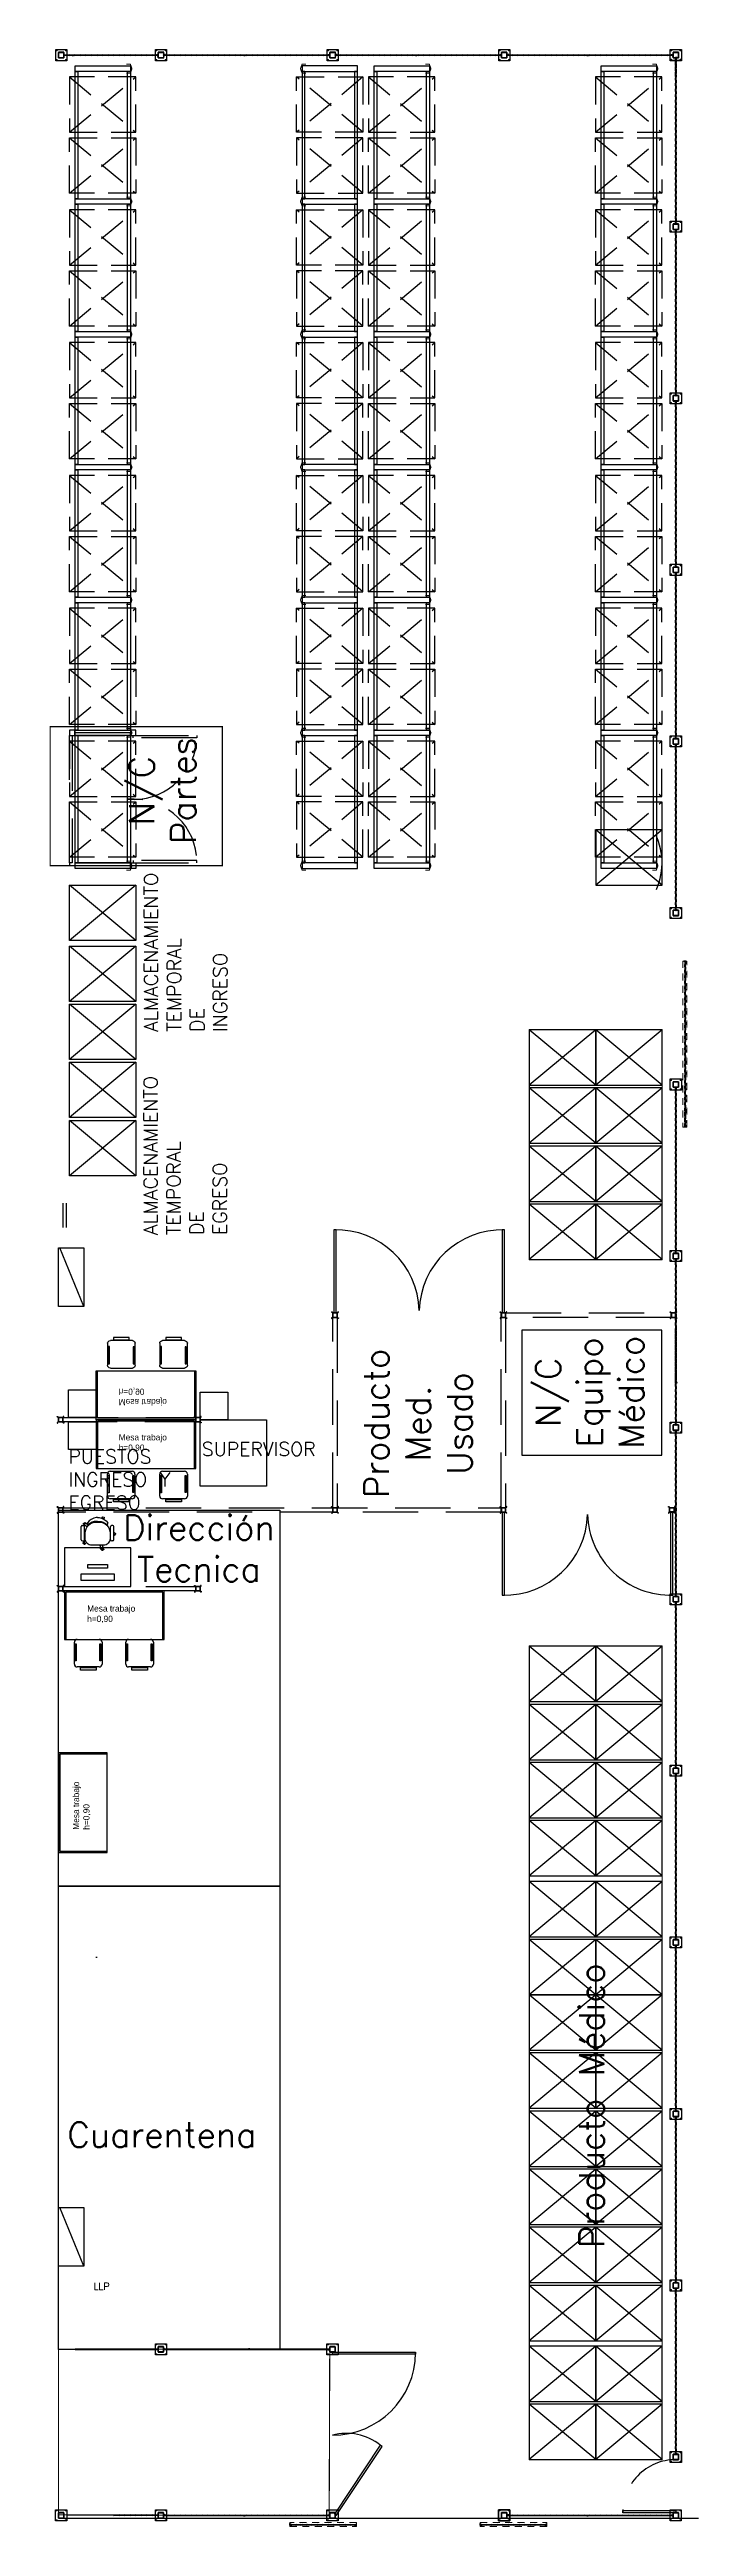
# Model space of a CAD drawing. Header units: millimetres. Extents: x 223.3 to 235, y 79.8 to 124.5.
import ezdxf

# ---------------------------------------------------------------- set-up
doc = ezdxf.new("R2010")
doc.units = ezdxf.units.MM
for name, pattern in [('AUDIT_I_201002150132-0', [0]), ('CACHE2', [0.1875, 0.125, -0.0625]), ('DASHED', [0.75, 0.5, -0.25]), ('DASHEDX2', [1.5, 1, -0.5]), ('HIDDEN2', [0.1875, 0.125, -0.0625]), ('SOL - PB - Arquitectura$0$AUDIT_I_201002150132-0', [0]), ('SOL - PB - Arquitectura$0$DASHEDX2', [1.5, 1, -0.5])]:
    doc.linetypes.add(name, pattern=pattern)
for name, color, linetype, lineweight in [('05', 5, 'Continuous', 25), ('ALM - Rack de Pallet - Puntera', 7, 'AUDIT_I_201002150132-0', 0), ('IS - RF - TX - GE', 141, 'AUDIT_I_201002150132-0', 5), ('SOL - PB - Arquitectura$0$VI - 4', 3, 'SOL - PB - Arquitectura$0$AUDIT_I_201002150132-0', 5), ('VI - 4', 3, 'AUDIT_I_201002150132-0', 5), ('VP - Gral', 2, 'AUDIT_I_201002150132-0', 0)]:
    doc.layers.add(name, color=color, linetype=linetype, lineweight=lineweight)
for name, color, linetype in [('ALM - Rack de Pallet - Bastidores', 5, 'AUDIT_I_201002150132-0'), ('ALM - Rack de Pallet - Conjunto', 7, 'AUDIT_I_201002150132-0'), ('ANMAT-GE', 4, 'Continuous'), ('BL - Montaje', 7, 'AUDIT_I_201002150132-0'), ('CIRC - Demarcación', 1, 'CACHE2'), ('EQ - Mobiliario', 252, 'AUDIT_I_201002150132-0'), ('EQ - Pallets', 253, 'AUDIT_I_201002150132-0'), ('EQ - Pallets - GE', 253, 'AUDIT_I_201002150132-0'), ('HER - Rejas - Malla 1x1', 3, 'DASHEDX2'), ('HER - Tubo 70X70', 7, 'AUDIT_I_201002150132-0'), ('HT - Montaje', 160, 'AUDIT_I_201002150132-0'), ('IE - General', 10, 'AUDIT_I_201002150132-0'), ('Proyecciones', 5, 'DASHEDX2'), ('RF - TX - GE', 141, 'AUDIT_I_201002150132-0'), ('SOL - PB - Arquitectura$0$BL - Montaje', 7, 'SOL - PB - Arquitectura$0$AUDIT_I_201002150132-0'), ('SOL - PB - Arquitectura$0$EQ - Mobiliario', 252, 'SOL - PB - Arquitectura$0$AUDIT_I_201002150132-0'), ('SOL - PB - Arquitectura$0$EQ - Pallets', 253, 'SOL - PB - Arquitectura$0$AUDIT_I_201002150132-0'), ('SOL - PB - Arquitectura$0$HER - Rejas - Malla 1x1', 3, 'SOL - PB - Arquitectura$0$DASHEDX2'), ('SOL - PB - Arquitectura$0$HER - Tubo 70X70', 7, 'SOL - PB - Arquitectura$0$AUDIT_I_201002150132-0')]:
    doc.layers.add(name, color=color, linetype=linetype)
doc.layers.add('ALM - Rack de Pallet - Largueros', color=31, linetype='AUDIT_I_201002150132-0', true_color=0xf9b567)
doc.styles.add('OpenGostTypeA-Regular', font='OpenGostTypeA-Regular')
doc.styles.get("Standard").update_dxf_attribs({"font": 'txt.shx'})

# ---------------------------------------------------------------- blocks, each defined once
blk = doc.blocks.new('SOL - PB - Arquitectura$0$IRI-OCASA-Layout R 9$0$OCA_PALLET')
for p, q in [((414.447193, 97.067423), (415.447193, 95.867423)), ((415.447193, 97.067423), (414.447193, 95.867423))]:
    blk.add_line(p, q)
blk.add_lwpolyline([(414.447193, 97.067423), (415.447193, 97.067423), (415.447193, 95.867423), (414.447193, 95.867423)], close=True)
blk = doc.blocks.new('SOL - PB - Arquitectura$0$columna_80x80')
at = {"layer": 'SOL - PB - Arquitectura$0$HER - Rejas - Malla 1x1'}
h = blk.add_hatch(color=252, dxfattribs=at)
h.dxf.hatch_style = 1
h.paths.add_polyline_path([(-0.075, -0.005), (0.005, -0.005), (0.005, 0.075), (-0.075, 0.075)])
h.paths.add_polyline_path([(-0.0729, -0.0029), (-0.0729, 0.0729), (0.0029, 0.0729), (0.0029, -0.0029)], flags=16)
at = {"color": 254}
for points in [[(-0.086729, 0.082202), (-0.091904, 0.082202), (-0.095577, 0.085843), (-0.095577, 0.091011), (-0.091912, 0.09466), (-0.086736, 0.09466), (-0.083056, 0.091026), (-0.083056, 0.085859)], [(-0.086729, 0.082202), (-0.091904, 0.082202), (-0.095577, 0.085843), (-0.095577, 0.091011), (-0.091912, 0.09466), (-0.086736, 0.09466), (-0.083056, 0.091026), (-0.083056, 0.085859)], [(0.016729, 0.082202), (0.021904, 0.082202), (0.025577, 0.085843), (0.025577, 0.091011), (0.021912, 0.09466), (0.016736, 0.09466), (0.013056, 0.091026), (0.013056, 0.085859)], [(0.016729, 0.082202), (0.021904, 0.082202), (0.025577, 0.085843), (0.025577, 0.091011), (0.021912, 0.09466), (0.016736, 0.09466), (0.013056, 0.091026), (0.013056, 0.085859)], [(-0.086729, -0.012202), (-0.091904, -0.012202), (-0.095577, -0.015843), (-0.095577, -0.021011), (-0.091912, -0.02466), (-0.086736, -0.02466), (-0.083056, -0.021026), (-0.083056, -0.015859)], [(-0.086729, -0.012202), (-0.091904, -0.012202), (-0.095577, -0.015843), (-0.095577, -0.021011), (-0.091912, -0.02466), (-0.086736, -0.02466), (-0.083056, -0.021026), (-0.083056, -0.015859)], [(0.016729, -0.012202), (0.021904, -0.012202), (0.025577, -0.015843), (0.025577, -0.021011), (0.021912, -0.02466), (0.016736, -0.02466), (0.013056, -0.021026), (0.013056, -0.015859)], [(0.016729, -0.012202), (0.021904, -0.012202), (0.025577, -0.015843), (0.025577, -0.021011), (0.021912, -0.02466), (0.016736, -0.02466), (0.013056, -0.021026), (0.013056, -0.015859)]]:
    blk.add_lwpolyline(points, close=True, dxfattribs=at)
at = {"color": 1}
blk.add_lwpolyline([(-0.075, -0.005), (-0.075, 0.075), (0.005, 0.075), (0.005, -0.005)], close=True, dxfattribs=at)
at = {"layer": 'SOL - PB - Arquitectura$0$HER - Rejas - Malla 1x1'}
blk.add_lwpolyline([(0.005, -0.005), (0.005, 0.075), (-0.075, 0.075), (-0.075, -0.005)], close=True, dxfattribs=at)
at = {"layer": 'SOL - PB - Arquitectura$0$HER - Tubo 70X70'}
blk.add_lwpolyline([(0.0029, 0.0729), (-0.0729, 0.0729), (-0.0729, -0.0029), (0.0029, -0.0029)], close=True, dxfattribs=at)
blk = doc.blocks.new('SOL - PB - Arquitectura$0$malla_shullman_planta')
at = {"layer": 'SOL - PB - Arquitectura$0$HER - Tubo 70X70', "color": 253}
for points in [[(-0.1, 0), (0, 0.003), (0, 0.008), (-0.1, 0.005), (-0.1, 0)], [(0, 0), (-0.1, 0.003), (-0.1, 0.008), (0, 0.005), (0, 0)]]:
    blk.add_lwpolyline(points, dxfattribs=at)
blk = doc.blocks.new('malla_shullman_planta')
at = {"layer": 'HER - Tubo 70X70', "color": 253}
for points in [[(-0.1, 0), (0, 0.003), (0, 0.008), (-0.1, 0.005), (-0.1, 0)], [(0, 0), (-0.1, 0.003), (-0.1, 0.008), (0, 0.005), (0, 0)]]:
    blk.add_lwpolyline(points, dxfattribs=at)
blk = doc.blocks.new('tubo_100x100')
at = {"layer": 'HER - Rejas - Malla 1x1'}
h = blk.add_hatch(color=256, dxfattribs=at)
h.dxf.hatch_style = 1
h.paths.add_polyline_path([(-0.05, 0.151), (-0.15, 0.151), (-0.15, 0.051), (-0.05, 0.051)])
h.paths.add_polyline_path([(-0.052, 0.053), (-0.052, 0.149), (-0.148, 0.149), (-0.148, 0.053)], flags=16)
at = {"color": 1}
for points in [[(0, 0), (-0.2, 0), (-0.2, 0.201), (0, 0.201)], [(-0.05, 0.151), (-0.15, 0.151), (-0.15, 0.051), (-0.05, 0.051)]]:
    blk.add_lwpolyline(points, close=True, dxfattribs=at)
at = {"layer": 'HER - Tubo 70X70'}
blk.add_lwpolyline([(-0.148, 0.053), (-0.148, 0.149), (-0.052, 0.149), (-0.052, 0.053)], close=True, dxfattribs=at)
at = {"layer": 'VP - Gral'}
for points in [[(-0.175, 0.184), (-0.175, 0.189), (-0.179, 0.193), (-0.184, 0.193), (-0.188, 0.189), (-0.188, 0.184), (-0.184, 0.18), (-0.179, 0.18)], [(-0.175, 0.184), (-0.175, 0.189), (-0.179, 0.193), (-0.184, 0.193), (-0.188, 0.189), (-0.188, 0.184), (-0.184, 0.18), (-0.179, 0.18)], [(-0.175, 0.018), (-0.175, 0.012), (-0.179, 0.009), (-0.184, 0.009), (-0.188, 0.012), (-0.188, 0.018), (-0.184, 0.021), (-0.179, 0.021)], [(-0.175, 0.018), (-0.175, 0.012), (-0.179, 0.009), (-0.184, 0.009), (-0.188, 0.012), (-0.188, 0.018), (-0.184, 0.021), (-0.179, 0.021)], [(-0.025, 0.184), (-0.025, 0.189), (-0.021, 0.193), (-0.016, 0.193), (-0.012, 0.189), (-0.012, 0.184), (-0.016, 0.18), (-0.021, 0.18)], [(-0.025, 0.184), (-0.025, 0.189), (-0.021, 0.193), (-0.016, 0.193), (-0.012, 0.189), (-0.012, 0.184), (-0.016, 0.18), (-0.021, 0.18)], [(-0.025, 0.018), (-0.025, 0.012), (-0.021, 0.009), (-0.016, 0.009), (-0.012, 0.012), (-0.012, 0.018), (-0.016, 0.021), (-0.021, 0.021)], [(-0.025, 0.018), (-0.025, 0.012), (-0.021, 0.009), (-0.016, 0.009), (-0.012, 0.012), (-0.012, 0.018), (-0.016, 0.021), (-0.021, 0.021)]]:
    blk.add_lwpolyline(points, close=True, dxfattribs=at)
blk = doc.blocks.new('HER - Puerta corrediza - 1 hoja - 3m - col 100')
for points in [[(0.229, 2.281), (0.197, 2.281), (0.197, 2.276), (0.224, 2.276), (0.224, 2.249), (0.229, 2.249)], [(0.216, 2.276), (0.216, 2.251), (0.213, 2.251), (0.213, 2.276)], [(0.229, -0.719), (0.197, -0.719), (0.197, -0.714), (0.224, -0.714), (0.224, -0.687), (0.229, -0.687)], [(0.216, -0.714), (0.216, -0.689), (0.212, -0.689), (0.212, -0.714)]]:
    blk.add_hatch(color=7).paths.add_polyline_path(points)
at = {"color": 253}
for points in [[(0.229, 2.281), (0.197, 2.281), (0.197, 2.276), (0.224, 2.276), (0.224, 2.249), (0.229, 2.249), (0.229, 2.281)], [(0.229, -0.719), (0.197, -0.719), (0.197, -0.714), (0.224, -0.714), (0.224, -0.687), (0.229, -0.687), (0.229, -0.719)], [(0.216, -0.714), (0.216, -0.689), (0.212, -0.689), (0.212, -0.714), (0.216, -0.714)]]:
    blk.add_lwpolyline(points, close=True, dxfattribs=at)
at = {"layer": 'VI - 4', "color": 253, "linetype": 'HIDDEN2'}
blk.add_lwpolyline([(0.18, 2.281), (0.18, -0.719), (0.25, -0.719), (0.25, 2.281)], close=True, dxfattribs=at)
at = {"rotation": 90}
blk.add_blockref('tubo_100x100', (0.151, 0.15), dxfattribs=at)
at = {"layer": 'VI - 4', "xscale": -0.999733, "yscale": 0.999733, "zscale": 0.999733, "rotation": 90}
for p in [(0.224, 2.176), (0.224, 2.076), (0.224, 1.976), (0.224, 1.876), (0.224, 1.776), (0.224, 1.676), (0.224, 1.576), (0.224, 1.476), (0.224, 1.376), (0.224, 1.276), (0.224, 1.176), (0.224, 1.076), (0.224, 0.976), (0.224, 0.876), (0.224, 0.776), (0.224, 0.676), (0.224, 0.576), (0.224, 0.476), (0.224, 0.376), (0.224, 0.276), (0.224, 0.176), (0.224, 0.076), (0.224, -0.024), (0.224, -0.124), (0.224, -0.224), (0.224, -0.323), (0.224, -0.423), (0.224, -0.498), (0.224, -0.523), (0.224, -0.598), (0.224, -0.623), (0.224, -0.698)]:
    blk.add_blockref('malla_shullman_planta', p, dxfattribs=at)
blk = doc.blocks.new('A$C0D016993')
at = {"linetype": 'DASHED'}
for points in [[(0, 1.2), (1, 1.2), (1, 0), (0, 0), (0, 1.2)], [(0, 1.2), (1, 0)], [(1, 1.2), (0, 0)]]:
    blk.add_lwpolyline(points, dxfattribs=at)
blk = doc.blocks.new('Rack 2300mm')
at = {"layer": 'ALM - Rack de Pallet - Bastidores'}
for points in [[(301.615613, 46.285237), (301.615613, 46.385237), (302.615613, 46.385237), (302.615613, 46.285237)], [(301.615613, 43.885237), (301.615613, 43.985237), (302.615613, 43.985237), (302.615613, 43.885237)]]:
    blk.add_lwpolyline(points, close=True, dxfattribs=at)
at = {"layer": 'ALM - Rack de Pallet - Largueros'}
for points in [[(301.615613, 43.985237), (301.615613, 46.285237), (301.665613, 46.285237), (301.665613, 43.985237)], [(302.565613, 43.985237), (302.565613, 46.285237), (302.615613, 46.285237), (302.615613, 43.985237)]]:
    blk.add_lwpolyline(points, close=True, dxfattribs=at)
at = {"layer": 'ALM - Rack de Pallet - Puntera', "const_width": 0.02}
for points in [[(302.54351, 46.415237), (302.61422, 46.415237), (302.64351, 46.335237), (302.61422, 46.255237), (302.54351, 46.255237)], [(302.54351, 44.015237), (302.61422, 44.015237), (302.64351, 43.935237), (302.61422, 43.855237), (302.54351, 43.855237)]]:
    blk.add_lwpolyline(points, dxfattribs=at)
at = {"layer": 'EQ - Pallets', "xscale": -1, "rotation": 90}
blk.add_blockref('A$C0D016993', (302.715613, 46.185237), dxfattribs=at)
at = {"layer": 'EQ - Pallets', "rotation": 90}
blk.add_blockref('A$C0D016993', (302.715613, 44.085237), dxfattribs=at)
blk = doc.blocks.new('OFT-MESA DE TRABAJO')
at = {"layer": 'EQ - Mobiliario'}
blk.add_lwpolyline([(665.253142, 118.085738), (667.053142, 118.085738), (667.053142, 118.965738), (665.253142, 118.965738)], close=True, dxfattribs=at)
blk.add_lwpolyline([(667.028142, 118.085738), (667.028142, 118.940738), (665.278142, 118.940738), (665.278142, 118.085738)], dxfattribs=at)
at = {"layer": 'EQ - Mobiliario', "insert": (665.662421, 118.704204), "char_height": 0.1125, "width": 1.410083, "attachment_point": 1, "style": 'OpenGostTypeA-Regular'}
blk.add_mtext('Mesa trabajo\\Ph=0,90', dxfattribs=at)
blk = doc.blocks.new('IRI-OCASA-Layout R 9$1$OCA_SILLA')
at = {"linetype": 'Continuous'}
for p, q in [((0.0549, 0.05), (0.0549, 0.4483)), ((0.1049, 0.4983), (0.5023, 0.4983)), ((0.5523, 0.4483), (0.5523, 0.05)), ((0.5023, 0), (0.1049, 0))]:
    blk.add_line(p, q, dxfattribs=at)
for points in [[(0.1654, 0.4663), (0.1654, 0.4876), (0.4749, 0.4876), (0.4749, 0.4663)], [(0, 0.1087), (0, 0.3889), (0.0427, 0.3889), (0.0427, 0.1087)], [(0.1681, 0.0207), (0.1681, 0.0394), (0.4749, 0.0394), (0.4749, 0.0207)]]:
    blk.add_lwpolyline(points, close=True, dxfattribs=at)
for centre, start, end in [((0.1049, 0.4483), 90, 180), ((0.5023, 0.4483), 0, 90), ((0.1049, 0.05), 180, 270), ((0.5023, 0.05), 270, 0)]:
    blk.add_arc(centre, 0.05, start, end, dxfattribs=at)
blk = doc.blocks.new('IRI-OCASA-Layout R 9$0$OCA_PALLET')
for p, q in [((414.447193, 97.067423), (415.447193, 95.867423)), ((415.447193, 97.067423), (414.447193, 95.867423))]:
    blk.add_line(p, q)
blk.add_lwpolyline([(414.447193, 97.067423), (415.447193, 97.067423), (415.447193, 95.867423), (414.447193, 95.867423)], close=True)
blk = doc.blocks.new('columna_80x80')
at = {"layer": 'HER - Rejas - Malla 1x1'}
h = blk.add_hatch(color=252, dxfattribs=at)
h.dxf.hatch_style = 1
h.paths.add_polyline_path([(-0.075, -0.005), (0.005, -0.005), (0.005, 0.075), (-0.075, 0.075)])
h.paths.add_polyline_path([(-0.0729, -0.0029), (-0.0729, 0.0729), (0.0029, 0.0729), (0.0029, -0.0029)], flags=16)
at = {"color": 254}
for points in [[(-0.086729, 0.082202), (-0.091904, 0.082202), (-0.095577, 0.085843), (-0.095577, 0.091011), (-0.091912, 0.09466), (-0.086736, 0.09466), (-0.083056, 0.091026), (-0.083056, 0.085859)], [(-0.086729, 0.082202), (-0.091904, 0.082202), (-0.095577, 0.085843), (-0.095577, 0.091011), (-0.091912, 0.09466), (-0.086736, 0.09466), (-0.083056, 0.091026), (-0.083056, 0.085859)], [(0.016729, 0.082202), (0.021904, 0.082202), (0.025577, 0.085843), (0.025577, 0.091011), (0.021912, 0.09466), (0.016736, 0.09466), (0.013056, 0.091026), (0.013056, 0.085859)], [(0.016729, 0.082202), (0.021904, 0.082202), (0.025577, 0.085843), (0.025577, 0.091011), (0.021912, 0.09466), (0.016736, 0.09466), (0.013056, 0.091026), (0.013056, 0.085859)], [(-0.086729, -0.012202), (-0.091904, -0.012202), (-0.095577, -0.015843), (-0.095577, -0.021011), (-0.091912, -0.02466), (-0.086736, -0.02466), (-0.083056, -0.021026), (-0.083056, -0.015859)], [(-0.086729, -0.012202), (-0.091904, -0.012202), (-0.095577, -0.015843), (-0.095577, -0.021011), (-0.091912, -0.02466), (-0.086736, -0.02466), (-0.083056, -0.021026), (-0.083056, -0.015859)], [(0.016729, -0.012202), (0.021904, -0.012202), (0.025577, -0.015843), (0.025577, -0.021011), (0.021912, -0.02466), (0.016736, -0.02466), (0.013056, -0.021026), (0.013056, -0.015859)], [(0.016729, -0.012202), (0.021904, -0.012202), (0.025577, -0.015843), (0.025577, -0.021011), (0.021912, -0.02466), (0.016736, -0.02466), (0.013056, -0.021026), (0.013056, -0.015859)]]:
    blk.add_lwpolyline(points, close=True, dxfattribs=at)
at = {"color": 1}
blk.add_lwpolyline([(-0.075, -0.005), (-0.075, 0.075), (0.005, 0.075), (0.005, -0.005)], close=True, dxfattribs=at)
at = {"layer": 'HER - Rejas - Malla 1x1'}
blk.add_lwpolyline([(0.005, -0.005), (0.005, 0.075), (-0.075, 0.075), (-0.075, -0.005)], close=True, dxfattribs=at)
at = {"layer": 'HER - Tubo 70X70'}
blk.add_lwpolyline([(0.0029, 0.0729), (-0.0729, 0.0729), (-0.0729, -0.0029), (0.0029, -0.0029)], close=True, dxfattribs=at)
blk = doc.blocks.new('HER - Paño fijo - Planta - 3.00')
for points in [[(0.11, 0.078), (0.11, 0.047), (0.115, 0.047), (0.115, 0.074), (0.142, 0.074), (0.142, 0.078)], [(0.115, 0.065), (0.14, 0.065), (0.14, 0.062), (0.115, 0.062)], [(3.11, 0.078), (3.11, 0.047), (3.105, 0.047), (3.105, 0.074), (3.078, 0.074), (3.078, 0.078)], [(3.105, 0.065), (3.08, 0.065), (3.08, 0.062), (3.105, 0.062)]]:
    blk.add_hatch(color=7).paths.add_polyline_path(points)
at = {"color": 253}
for points in [[(0.11, 0.078), (0.11, 0.047), (0.115, 0.047), (0.115, 0.074), (0.142, 0.074), (0.142, 0.078), (0.11, 0.078)], [(1.58, 0.065), (1.555, 0.065), (1.555, 0.062), (1.58, 0.062), (1.58, 0.065)], [(3.11, 0.078), (3.11, 0.047), (3.105, 0.047), (3.105, 0.074), (3.078, 0.074), (3.078, 0.078), (3.11, 0.078)]]:
    blk.add_lwpolyline(points, close=True, dxfattribs=at)
for p in [(0.16, -0.031), (3.26, -0.031)]:
    blk.add_blockref('tubo_100x100', p)
at = {"layer": 'VI - 4', "xscale": 0.999733, "yscale": 0.999733, "zscale": 0.999733, "rotation": 180}
for p in [(0.106, 0.073), (0.206, 0.073), (0.306, 0.073), (0.406, 0.073), (0.506, 0.073), (0.606, 0.073), (0.706, 0.073), (0.806, 0.073), (0.906, 0.073), (1.006, 0.073), (1.106, 0.073), (1.206, 0.073), (1.306, 0.073), (1.405, 0.073), (1.505, 0.073), (1.605, 0.073), (1.705, 0.073), (1.805, 0.073), (1.905, 0.073), (2.005, 0.073), (2.105, 0.073), (2.205, 0.073), (2.305, 0.073), (2.405, 0.073), (2.505, 0.073), (2.605, 0.073), (2.705, 0.073), (2.805, 0.073), (2.905, 0.073), (3.005, 0.073)]:
    blk.add_blockref('malla_shullman_planta', p, dxfattribs=at)
blk = doc.blocks.new('HER - PC - 1 hoja - 1.50 - 100x100')
for points in [[(-0.819, -0.209), (-0.819, -0.177), (-0.814, -0.177), (-0.814, -0.204), (-0.787, -0.204), (-0.787, -0.209)], [(-0.814, -0.196), (-0.789, -0.196), (-0.789, -0.192), (-0.814, -0.192)], [(0.381, -0.209), (0.381, -0.177), (0.376, -0.177), (0.376, -0.204), (0.349, -0.204), (0.349, -0.209)], [(0.376, -0.196), (0.351, -0.196), (0.351, -0.193), (0.376, -0.193)]]:
    blk.add_hatch(color=7).paths.add_polyline_path(points)
at = {"color": 253}
for points in [[(-0.819, -0.209), (-0.819, -0.177), (-0.814, -0.177), (-0.814, -0.204), (-0.787, -0.204), (-0.787, -0.209), (-0.819, -0.209)], [(-0.814, -0.196), (-0.789, -0.196), (-0.789, -0.192), (-0.814, -0.192), (-0.814, -0.196)], [(0.381, -0.209), (0.381, -0.177), (0.376, -0.177), (0.376, -0.204), (0.349, -0.204), (0.349, -0.209), (0.381, -0.209)]]:
    blk.add_lwpolyline(points, close=True, dxfattribs=at)
at = {"layer": 'VI - 4', "color": 253, "linetype": 'HIDDEN2'}
blk.add_lwpolyline([(0.381, -0.16), (-0.819, -0.16), (-0.819, -0.23), (0.381, -0.23)], close=True, dxfattribs=at)
blk.add_blockref('tubo_100x100', (0.05, -0.131))
at = {"layer": 'VI - 4', "xscale": -0.999733, "yscale": 0.999733, "zscale": 0.999733}
for p in [(-0.798, -0.204), (-0.723, -0.204), (-0.698, -0.204), (-0.623, -0.204), (-0.598, -0.204), (-0.523, -0.204), (-0.423, -0.204), (-0.324, -0.204), (-0.224, -0.204), (-0.124, -0.204), (-0.024, -0.204), (0.076, -0.204), (0.176, -0.204), (0.276, -0.204)]:
    blk.add_blockref('malla_shullman_planta', p, dxfattribs=at)
blk = doc.blocks.new('SOL - PB - Arquitectura$0$A$C462C3AAF')
for p, q in [((0.15204, 0.57), (0.15204, 0.55)), ((0.41204, 0.59), (0.17204, 0.59)), ((0.41204, 0.53), (0.17204, 0.53)), ((0.286025, 0.519947), (0.286266, 0.53)), ((0.326038, 0.52), (0.326278, 0.53)), ((0.43204, 0.57), (0.43204, 0.55)), ((0.023742, 0.381764), (0.030376, 0.400632)), ((0.090701, 0.325), (0.080699, 0.325)), ((0.090701, 0.265), (0.080699, 0.265)), ((0.09247, 0.346998), (0.082848, 0.350381)), ((0.101875, 0.386091), (0.092441, 0.389409)), ((0.14873, 0.129067), (0.114784, 0.084624)), ((0.116661, 0.070607), (0.132555, 0.058467)), ((0.179636, 0.103632), (0.146572, 0.060344)), ((0.15204, 0.02), (0.15204, 0.04)), ((0.41204, 0.06), (0.17204, 0.06)), ((0.41204, 0), (0.17204, 0)), ((0.427664, 0.075854), (0.443286, 0.053232)), ((0.43204, 0.02), (0.43204, 0.04)), ((0.473654, 0.06205), (0.457197, 0.050685)), ((0.463365, 0.094549), (0.476201, 0.075961)), ((0.510639, 0.378584), (0.563209, 0.394282)), ((0.510639, 0.336838), (0.574655, 0.355955)), ((0.575652, 0.387562), (0.581375, 0.368398))]:
    blk.add_line(p, q)
for points in [[(0.010639, 0.295), (0.010639, 0.32, -0.207449), (0.108494, 0.479424)], [(0.080639, 0.295), (0.080639, 0.32, -0.178789), (0.131065, 0.456515)], [(0.277479, 0.59, -0.107506), (0.27838, 0.591925), (0.295864, 0.614815, -0.414214), (0.302873, 0.615754), (0.335738, 0.590651, -0.047977), (0.336439, 0.59)], [(0.024807, 0.372974), (0.004129, 0.376348, -0.414214), (0, 0.382088), (0.00464, 0.410516, -0.414214), (0.01038, 0.414646), (0.042727, 0.409367, -0.402126)], [(0.010639, 0.295), (0.010639, 0.27, 0.207449), (0.108494, 0.110575)], [(0.080639, 0.295), (0.080639, 0.27, 0.178789), (0.131065, 0.133485)], [(0.154627, 0.061931), (0.118752, 0.04136, -0.414214), (0.111927, 0.04321), (0.097599, 0.068198, -0.414214), (0.099449, 0.075022), (0.113949, 0.083336, -0.414214)], [(0.154985, 0.071358), (0.156477, 0.068756, -0.414214), (0.154627, 0.061931)], [(0.470021, 0.031265), (0.437156, 0.056367, -0.414214), (0.436218, 0.063376), (0.436251, 0.063419, -0.414214)], [(0.476853, 0.074874), (0.493575, 0.062102, -0.414214), (0.494513, 0.055094), (0.477029, 0.032203, -0.414214), (0.470021, 0.031265)], [(0.60666, 0.37672), (0.576056, 0.348907, -0.414214), (0.568993, 0.349244), (0.565405, 0.353192, -0.414214)], [(0.568436, 0.394416), (0.580563, 0.405437, -0.414214), (0.587626, 0.4051), (0.606998, 0.383783, -0.414214), (0.60666, 0.37672)]]:
    blk.add_lwpolyline(points, format="xyb")
blk.add_lwpolyline([(0.290639, 0.52), (0.390639, 0.52, -0.414214), (0.510639, 0.4), (0.510639, 0.19, -0.414214), (0.390639, 0.07), (0.290639, 0.07, -0.414214), (0.090639, 0.27), (0.090639, 0.32, -0.414214)], format="xyb", close=True)
for centre, radius, start, end in [((0.116156, 0.464399), 0.016866, 332.127554, 117.020489), ((0.17204, 0.57), 0.02, 90, 180), ((0.17204, 0.55), 0.02, 180, 270), ((0.41204, 0.57), 0.02, 0, 90), ((0.41204, 0.55), 0.02, 270, 0), ((0.033176, 0.378447), 0.01, 160.626874, 212.01099), ((0.03981, 0.397315), 0.01, 80.782548, 160.626874), ((0.116156, 0.1256), 0.016866, 242.979511, 27.872446), ((0.122731, 0.078554), 0.01, 142.626874, 232.626874), ((0.138625, 0.066414), 0.01, 232.626874, 322.626874), ((0.17204, 0.04), 0.02, 90, 180), ((0.17204, 0.02), 0.02, 180, 270), ((0.41204, 0.04), 0.02, 0, 90), ((0.41204, 0.02), 0.02, 270, 0), ((0.451515, 0.058914), 0.01, 214.626874, 304.626874), ((0.467972, 0.070279), 0.01, 304.626874, 34.626874), ((0.56607, 0.3847), 0.01, 16.626874, 106.626874), ((0.571793, 0.365537), 0.01, 286.626874, 16.626874)]:
    blk.add_arc(centre, radius, start, end)
blk = doc.blocks.new('SOL - PB - Arquitectura$0$OFT-PUESTO DE TRABAJO 120 070')
at = {"layer": 'SOL - PB - Arquitectura$0$EQ - Mobiliario'}
blk.add_lwpolyline([(682.813592, 105.381638), (684.013602, 105.381638), (684.013602, 106.081638), (682.813592, 106.081638), (682.813592, 105.381638)], dxfattribs=at)
for points in [[(683.115711, 105.971787), (683.711482, 105.971787), (683.711482, 105.852262), (683.115711, 105.852262)], [(683.235345, 105.751859), (683.591849, 105.751859), (683.591849, 105.68253), (683.235345, 105.68253)]]:
    blk.add_lwpolyline(points, close=True, dxfattribs=at)
at = {"layer": 'SOL - PB - Arquitectura$0$EQ - Mobiliario', "rotation": 90}
blk.add_blockref('SOL - PB - Arquitectura$0$A$C462C3AAF', (683.710235, 104.826177), dxfattribs=at)

msp = doc.modelspace()

# ---------------------------------------------------------------- hatches: boundary and pattern name
for points in [[(225.23, 124.43), (225.23, 124.398), (225.225, 124.398), (225.225, 124.425), (225.198, 124.425), (225.198, 124.43), (225.23, 124.43)], [(225.225, 124.417), (225.2, 124.417), (225.2, 124.413), (225.225, 124.413)], [(234.571, 124.38), (234.603, 124.38), (234.603, 124.376), (234.576, 124.376), (234.576, 124.349), (234.571, 124.349), (234.571, 124.38)], [(234.571, 124.37), (234.603, 124.37), (234.603, 124.366), (234.576, 124.366), (234.576, 124.339), (234.571, 124.339), (234.571, 124.37)], [(234.572, 124.371), (234.604, 124.371), (234.604, 124.366), (234.577, 124.366), (234.577, 124.339), (234.572, 124.339), (234.572, 124.371)], [(234.584, 124.376), (234.584, 124.35), (234.587, 124.35), (234.587, 124.376)], [(234.584, 124.366), (234.584, 124.34), (234.587, 124.34), (234.587, 124.366)], [(234.585, 124.366), (234.585, 124.341), (234.588, 124.341), (234.588, 124.366)], [(234.571, 121.37), (234.603, 121.37), (234.603, 121.375), (234.576, 121.375), (234.576, 121.402), (234.571, 121.402), (234.571, 121.37)], [(234.584, 121.375), (234.584, 121.401), (234.587, 121.401), (234.587, 121.375)], [(234.571, 100.428), (234.603, 100.428), (234.603, 100.433), (234.576, 100.433), (234.576, 100.46), (234.571, 100.46), (234.571, 100.428)], [(234.584, 100.433), (234.584, 100.459), (234.587, 100.459), (234.587, 100.433)]]:
    msp.add_hatch(color=7).paths.add_polyline_path(points)
at = {"layer": 'HT - Montaje'}
h = msp.add_hatch(dxfattribs=at)
h.set_pattern_fill('DOTS', color=1, scale=2)
h.set_pattern_definition([(0, (290.7882, 102.7487), (1.5875, 3.175), [0, -3.175])])
h.paths.add_polyline_path([(223.428, 91.333), (225.833, 91.334), (225.833, 89.087), (223.428, 89.087)])

# ---------------------------------------------------------------- linework, layer by layer
at = {"color": 1, "linetype": 'Continuous'}
msp.add_line((223.514, 103.235), (223.514, 103.677), dxfattribs=at)
at = {"linetype": 'Continuous'}
msp.add_line((223.574, 103.235), (223.574, 103.677), dxfattribs=at)
at = {"color": 253}
for points in [[(225.23, 124.431), (225.23, 124.399), (225.225, 124.399), (225.225, 124.426), (225.198, 124.426), (225.198, 124.431), (225.23, 124.431)], [(225.23, 124.43), (225.23, 124.398), (225.225, 124.398), (225.225, 124.425), (225.198, 124.425), (225.198, 124.43), (225.23, 124.43)], [(223.701, 124.418), (223.675, 124.418), (223.675, 124.415), (223.701, 124.415), (223.701, 124.418)], [(223.701, 124.417), (223.675, 124.417), (223.675, 124.413), (223.701, 124.413), (223.701, 124.417)], [(234.571, 124.381), (234.603, 124.381), (234.603, 124.377), (234.576, 124.377), (234.576, 124.35), (234.571, 124.35), (234.571, 124.381)], [(234.571, 124.38), (234.603, 124.38), (234.603, 124.376), (234.576, 124.376), (234.576, 124.349), (234.571, 124.349), (234.571, 124.38)], [(234.571, 124.371), (234.603, 124.371), (234.603, 124.367), (234.576, 124.367), (234.576, 124.34), (234.571, 124.34), (234.571, 124.371)], [(234.571, 124.37), (234.603, 124.37), (234.603, 124.366), (234.576, 124.366), (234.576, 124.339), (234.571, 124.339), (234.571, 124.37)], [(234.572, 124.372), (234.604, 124.372), (234.604, 124.367), (234.577, 124.367), (234.577, 124.34), (234.572, 124.34), (234.572, 124.372)], [(234.572, 124.371), (234.604, 124.371), (234.604, 124.366), (234.577, 124.366), (234.577, 124.339), (234.572, 124.339), (234.572, 124.371)], [(234.584, 122.842), (234.584, 122.816), (234.587, 122.816), (234.587, 122.842), (234.584, 122.842)], [(234.584, 122.841), (234.584, 122.815), (234.587, 122.815), (234.587, 122.841), (234.584, 122.841)], [(234.571, 121.371), (234.603, 121.371), (234.603, 121.376), (234.576, 121.376), (234.576, 121.403), (234.571, 121.403), (234.571, 121.371)], [(234.571, 121.37), (234.603, 121.37), (234.603, 121.375), (234.576, 121.375), (234.576, 121.402), (234.571, 121.402), (234.571, 121.37)], [(234.571, 100.429), (234.603, 100.429), (234.603, 100.434), (234.576, 100.434), (234.576, 100.461), (234.571, 100.461), (234.571, 100.429)], [(234.571, 100.428), (234.603, 100.428), (234.603, 100.433), (234.576, 100.433), (234.576, 100.46), (234.571, 100.46), (234.571, 100.428)]]:
    msp.add_lwpolyline(points, close=True, dxfattribs=at)
at = {"layer": '05', "const_width": 0.02}
msp.add_lwpolyline([(226.389, 112.288), (223.278, 112.288), (223.278, 109.776), (226.389, 109.776)], close=True, dxfattribs=at)
at = {"layer": 'ANMAT-GE'}
msp.add_lwpolyline([(231.8, 99.121), (234.328, 99.121), (234.328, 101.385), (231.8, 101.385)], close=True, dxfattribs=at)
at = {"layer": 'BL - Montaje', "color": 0}
msp.add_lwpolyline([(223.428, 79.917), (234.988, 79.917)], dxfattribs=at)
at = {"layer": 'CIRC - Demarcación', "ltscale": 10}
msp.add_lwpolyline([(227.428, 91.334), (223.428, 91.334)], dxfattribs=at)
at = {"layer": 'EQ - Mobiliario'}
for points in [[(223.608, 99.805), (223.608, 100.305), (224.108, 100.305), (224.108, 99.805)], [(225.988, 99.765), (225.988, 100.265), (226.488, 100.265), (226.488, 99.765)], [(223.608, 99.225), (223.608, 99.725), (224.108, 99.725), (224.108, 99.225)], [(225.986, 98.565), (225.986, 99.765), (227.186, 99.765), (227.186, 98.565)]]:
    msp.add_lwpolyline(points, close=True, dxfattribs=at)
at = {"layer": 'HER - Rejas - Malla 1x1', "color": 5}
for points in [[(223.627, 112.126), (223.727, 112.126), (223.727, 112.226), (223.627, 112.226)], [(224.728, 112.176), (223.628, 112.176), (223.628, 112.126), (224.728, 112.126)], [(223.628, 112.126), (223.678, 112.126), (223.678, 109.826), (223.628, 109.826)], [(224.778, 112.086), (224.778, 112.126), (225.928, 112.126), (225.928, 112.086)], [(224.728, 109.826), (223.628, 109.826), (223.628, 109.776), (224.728, 109.776)], [(224.728, 109.826), (224.828, 109.826), (224.828, 109.726), (224.728, 109.726)], [(224.778, 109.866), (224.778, 109.826), (225.928, 109.826), (225.928, 109.866)]]:
    msp.add_lwpolyline(points, close=True, dxfattribs=at)
at = {"layer": 'HER - Rejas - Malla 1x1'}
for points in [[(224.728, 112.126), (224.828, 112.126), (224.828, 112.226), (224.728, 112.226)], [(225.327, 83.017), (225.227, 83.017), (225.227, 82.917), (225.327, 82.917)], [(228.429, 83.017), (228.329, 83.017), (228.329, 82.917), (228.429, 82.917)], [(234.579, 80.015), (233.623, 80.013), (233.623, 80.053), (234.579, 80.055)]]:
    msp.add_lwpolyline(points, close=True, dxfattribs=at)
at = {"layer": 'HER - Rejas - Malla 1x1', "linetype": 'ByBlock'}
for points in [[(228.403, 101.694), (228.445, 101.694), (228.445, 103.194), (228.403, 103.194)], [(231.486, 103.194), (231.445, 103.194), (231.445, 101.694), (231.486, 101.694)], [(231.445, 96.595), (231.486, 96.595), (231.486, 98.095), (231.445, 98.095)], [(234.528, 98.095), (234.486, 98.095), (234.486, 96.595), (234.528, 96.595)], [(229.879, 82.917), (229.879, 82.877), (228.379, 82.877), (228.379, 82.917)], [(229.276, 81.214), (229.242, 81.236), (228.412, 79.987), (228.446, 79.965)]]:
    msp.add_lwpolyline(points, close=True, dxfattribs=at)
at = {"layer": 'HER - Rejas - Malla 1x1', "color": 5}
for centre, start, end in [((224.778, 112.126), 265.0303, 353.3113), ((224.778, 109.826), 6.6887, 94.9697)]:
    msp.add_arc(centre, 1.154, start, end, dxfattribs=at)
at = {"layer": 'HER - Rejas - Malla 1x1'}
for centre, radius, start, end in [((233.178, 109.826), 1.154, 335.4516, 29.969), ((234.579, 80.017), 0.957, 87.0047, 179.0233)]:
    msp.add_arc(centre, radius, start, end, dxfattribs=at)
at = {"layer": 'HER - Rejas - Malla 1x1', "color": 253, "linetype": 'ByBlock'}
for centre, radius, start, end in [((228.445, 101.694), 1.501, 1.5898, 91.5898), ((231.445, 101.694), 1.501, 88.4102, 178.4102), ((231.486, 98.095), 1.501, 268.4102, 358.4102), ((234.486, 98.095), 1.501, 181.5898, 271.5898), ((228.379, 82.917), 1.501, 270, 359.5191), ((228.632, 80.47), 0.979, 51.4835, 104.9805)]:
    msp.add_arc(centre, radius, start, end, dxfattribs=at)
at = {"layer": 'HT - Montaje', "color": 40, "const_width": 0.02}
for points in [[(234.334, 102.659), (231.933, 102.659), (231.933, 106.81), (234.334, 106.81)], [(234.334, 80.975), (231.933, 80.975), (231.933, 95.671), (234.334, 95.671)]]:
    msp.add_lwpolyline(points, close=True, dxfattribs=at)
at = {"layer": 'HT - Montaje', "color": 5}
msp.add_lwpolyline([(223.428, 98.133), (227.43, 98.132), (227.428, 91.334), (223.428, 91.334)], close=True, dxfattribs=at)
at = {"layer": 'HT - Montaje', "color": 9}
msp.add_lwpolyline([(223.428, 91.334), (227.428, 91.334), (227.428, 82.969), (223.428, 82.967)], close=True, dxfattribs=at)
at = {"layer": 'HT - Montaje', "color": 1, "const_width": 0.02}
msp.add_lwpolyline([(223.428, 82.967), (228.329, 82.971), (228.319, 79.965), (223.43, 79.975)], close=True, dxfattribs=at)
at = {"layer": 'IE - General'}
for points in [[(223.428, 102.869), (223.888, 102.869), (223.888, 101.813), (223.428, 101.813)], [(223.428, 85.527), (223.888, 85.527), (223.888, 84.471), (223.428, 84.471)]]:
    msp.add_lwpolyline(points, close=True, dxfattribs=at)
for points in [[(223.888, 101.813), (223.456, 102.869)], [(223.888, 84.471), (223.456, 85.527)]]:
    msp.add_lwpolyline(points, dxfattribs=at)
at = {"layer": 'Proyecciones'}
for points in [[(228.384, 98.175), (228.384, 101.614), (228.464, 101.614), (228.464, 98.175)], [(231.426, 98.175), (231.426, 101.614), (231.506, 101.614), (231.506, 98.175)], [(234.497, 101.614), (231.506, 101.614), (231.506, 101.694), (234.497, 101.694)], [(223.508, 99.805), (225.988, 99.805), (225.988, 99.725), (223.508, 99.725)], [(223.508, 98.174), (231.426, 98.175), (231.426, 98.095), (223.508, 98.094)], [(223.508, 96.751), (225.988, 96.751), (225.988, 96.671), (223.508, 96.671)]]:
    msp.add_lwpolyline(points, close=True, dxfattribs=at)
at = {"layer": 'SOL - PB - Arquitectura$0$BL - Montaje', "color": 0}
msp.add_lwpolyline([(223.428, 79.916), (234.988, 79.916)], dxfattribs=at)

# ---------------------------------------------------------------- block references
for name, p in [('tubo_100x100', (223.579, 124.321)), ('tubo_100x100', (225.38, 124.321)), ('tubo_100x100', (234.679, 80.921)), ('tubo_100x100', (223.578, 79.866)), ('HER - PC - 1 hoja - 1.50 - 100x100', (228.429, 79.997))]:
    msp.add_blockref(name, p)
at = {"rotation": 90}
for p in [(234.68, 124.521), (234.68, 124.521), (234.681, 124.522), (234.68, 121.421)]:
    msp.add_blockref('tubo_100x100', p, dxfattribs=at)
at = {"xscale": -1}
msp.add_blockref('HER - PC - 1 hoja - 1.50 - 100x100', (231.429, 79.997), dxfattribs=at)
at = {"layer": 'ALM - Rack de Pallet - Conjunto'}
for p in [(-77.887, 77.841), (-72.487, 77.841), (-68.387, 77.841), (-77.887, 75.441), (-72.487, 75.441), (-68.387, 75.441), (-77.887, 73.041), (-72.487, 73.041), (-68.387, 73.041), (-77.887, 70.641), (-72.487, 70.641), (-68.387, 70.641), (-77.887, 68.241), (-72.487, 68.241), (-68.387, 68.241), (-72.487, 65.841), (-68.387, 65.841)]:
    msp.add_blockref('Rack 2300mm', p, dxfattribs=at)
at = {"layer": 'ALM - Rack de Pallet - Conjunto', "xscale": -1}
for p in [(530.444, 77.841), (530.444, 75.441), (530.444, 73.041), (530.444, 70.641), (530.444, 68.241), (530.444, 65.841)]:
    msp.add_blockref('Rack 2300mm', p, dxfattribs=at)
at = {"layer": 'ALM - Rack de Pallet - Conjunto', "color": 5}
msp.add_blockref('Rack 2300mm', (-77.887, 65.841), dxfattribs=at)
at = {"layer": 'EQ - Mobiliario', "xscale": -1}
for name, p, rotation in [('IRI-OCASA-Layout R 9$1$OCA_SILLA', (224.815, 101.25, 0.012), 90), ('IRI-OCASA-Layout R 9$1$OCA_SILLA', (225.757, 101.25, 0.012), 90), ('OFT-MESA DE TRABAJO', (-441.145, 218.731), 180)]:
    msp.add_blockref(name, p, dxfattribs=dict(at, rotation=rotation))
at = {"layer": 'EQ - Mobiliario'}
for p in [(-441.145, -19.201), (-441.715, -22.294)]:
    msp.add_blockref('OFT-MESA DE TRABAJO', p, dxfattribs=at)
at = {"layer": 'EQ - Mobiliario', "rotation": 90}
for name, p in [('IRI-OCASA-Layout R 9$1$OCA_SILLA', (224.811, 98.28, 0.012)), ('IRI-OCASA-Layout R 9$1$OCA_SILLA', (225.757, 98.28, 0.012)), ('IRI-OCASA-Layout R 9$1$OCA_SILLA', (224.216, 95.242)), ('IRI-OCASA-Layout R 9$1$OCA_SILLA', (225.144, 95.242)), ('OFT-MESA DE TRABAJO', (342.394, -573.307))]:
    msp.add_blockref(name, p, dxfattribs=at)
at = {"layer": 'EQ - Pallets', "xscale": -1, "rotation": 270}
msp.add_blockref('IRI-OCASA-Layout R 9$0$OCA_PALLET', (137.266, -305.025), dxfattribs=at)
at = {"layer": 'EQ - Pallets - GE', "rotation": 270}
for p in [(127.761, 523.869), (127.761, 522.771), (127.761, 521.721), (127.761, 520.671), (127.761, 519.621)]:
    msp.add_blockref('IRI-OCASA-Layout R 9$0$OCA_PALLET', p, dxfattribs=at)
at = {"layer": 'EQ - Pallets - GE', "xscale": -1, "rotation": 270}
for p in [(136.066, -308.638), (137.266, -308.638), (136.066, -309.688), (137.266, -309.688), (136.066, -310.738), (137.266, -310.738), (136.066, -311.788), (137.266, -311.788), (136.066, -319.777), (137.266, -319.777), (136.066, -320.827), (137.266, -320.827), (136.066, -321.877), (137.266, -321.877), (136.066, -322.927), (137.266, -322.927), (136.066, -324.025), (137.266, -324.025), (136.066, -325.075), (137.266, -325.075), (136.066, -326.075), (137.266, -326.075), (136.066, -327.125), (137.266, -327.125), (136.066, -328.175), (137.266, -328.175), (136.066, -329.225), (137.266, -329.225), (136.066, -330.275), (137.266, -330.275), (136.066, -331.325), (137.266, -331.325), (136.066, -332.422), (137.266, -332.422), (136.066, -333.472), (137.266, -333.472)]:
    msp.add_blockref('IRI-OCASA-Layout R 9$0$OCA_PALLET', p, dxfattribs=at)
at = {"layer": 'HER - Rejas - Malla 1x1'}
for name, p in [('HER - Paño fijo - Planta - 3.00', (225.22, 124.352)), ('HER - Paño fijo - Planta - 3.00', (228.32, 124.352)), ('HER - Paño fijo - Planta - 3.00', (231.42, 124.352)), ('HER - Puerta corrediza - 1 hoja - 3m - col 100', (234.529, 105.771)), ('columna_80x80', (228.459, 101.619)), ('columna_80x80', (225.983, 99.73)), ('columna_80x80', (225.983, 96.676)), ('HER - Paño fijo - Planta - 3.00', (225.219, 79.897)), ('HER - Paño fijo - Planta - 3.00', (231.419, 79.897))]:
    msp.add_blockref(name, p, dxfattribs=at)
for name, p, rotation in [('HER - Paño fijo - Planta - 3.00', (234.649, 118.161), 90), ('HER - Paño fijo - Planta - 3.00', (234.649, 115.061), 90), ('HER - Paño fijo - Planta - 3.00', (234.649, 111.961), 90), ('HER - Paño fijo - Planta - 3.00', (234.649, 108.861), 90), ('HER - Paño fijo - Planta - 3.00', (234.649, 102.661), 90), ('HER - Paño fijo - Planta - 3.00', (234.649, 99.561), 90), ('HER - Paño fijo - Planta - 3.00', (234.649, 96.461), 90), ('columna_80x80', (231.431, 98.17), 180), ('HER - Paño fijo - Planta - 3.00', (234.649, 93.361), 90), ('HER - Paño fijo - Planta - 3.00', (234.649, 90.261), 90), ('HER - Paño fijo - Planta - 3.00', (234.649, 87.161), 90), ('HER - Paño fijo - Planta - 3.00', (234.649, 84.061), 90), ('HER - Paño fijo - Planta - 3.00', (234.649, 80.961), 90), ('HER - Paño fijo - Planta - 3.00', (228.439, 83.037), 180)]:
    msp.add_blockref(name, p, dxfattribs=dict(at, rotation=rotation))
at = {"layer": 'HER - Rejas - Malla 1x1', "xscale": -1, "rotation": 180}
msp.add_blockref('columna_80x80', (234.542, 98.17), dxfattribs=at)
at = {"layer": 'SOL - PB - Arquitectura$0$EQ - Mobiliario', "rotation": 180}
msp.add_blockref('SOL - PB - Arquitectura$0$OFT-PUESTO DE TRABAJO 120 070', (907.552, 202.833), dxfattribs=at)
at = {"layer": 'SOL - PB - Arquitectura$0$EQ - Pallets', "xscale": -1, "rotation": 270}
msp.add_blockref('SOL - PB - Arquitectura$0$IRI-OCASA-Layout R 9$0$OCA_PALLET', (137.266, -305.026), dxfattribs=at)
at = {"layer": 'SOL - PB - Arquitectura$0$HER - Rejas - Malla 1x1'}
for p in [(231.501, 101.619), (234.572, 101.619), (223.503, 99.729), (223.503, 98.099), (228.459, 98.1), (223.503, 96.675)]:
    msp.add_blockref('SOL - PB - Arquitectura$0$columna_80x80', p, dxfattribs=at)
at = {"layer": 'SOL - PB - Arquitectura$0$VI - 4', "xscale": 0.999733, "yscale": 0.999733, "zscale": 0.999733}
for p, rotation in [((223.526, 124.424), 180), ((223.626, 124.424), 180), ((223.726, 124.424), 180), ((223.826, 124.424), 180), ((223.926, 124.424), 180), ((224.026, 124.424), 180), ((224.126, 124.424), 180), ((224.225, 124.424), 180), ((224.325, 124.424), 180), ((224.425, 124.424), 180), ((224.525, 124.424), 180), ((224.625, 124.424), 180), ((224.725, 124.424), 180), ((224.825, 124.424), 180), ((224.925, 124.424), 180), ((225.025, 124.424), 180), ((225.125, 124.424), 180), ((234.576, 124.276), 270), ((234.576, 124.265), 270), ((234.576, 124.233), 270), ((234.576, 124.166), 270), ((234.576, 124.133), 270), ((234.576, 124.066), 270), ((234.576, 124.033), 270), ((234.576, 123.966), 270), ((234.577, 124.266), 270), ((234.576, 123.866), 270), ((234.576, 123.766), 270), ((234.576, 123.666), 270), ((234.576, 123.566), 270), ((234.576, 123.466), 270), ((234.576, 123.366), 270), ((234.576, 123.266), 270), ((234.576, 123.166), 270), ((234.576, 123.066), 270), ((234.576, 122.966), 270), ((234.576, 122.866), 270), ((234.576, 122.766), 270), ((234.576, 122.666), 270), ((234.576, 122.566), 270), ((234.576, 122.466), 270), ((234.576, 122.366), 270), ((234.576, 122.266), 270), ((234.576, 122.166), 270), ((234.576, 122.066), 270), ((234.576, 121.966), 270), ((234.576, 121.866), 270), ((234.576, 121.766), 270), ((234.576, 121.666), 270), ((234.576, 121.566), 270), ((234.576, 121.466), 270), ((234.576, 121.366), 270), ((234.576, 101.674), 270), ((234.576, 101.574), 270), ((234.576, 101.474), 270), ((234.576, 101.324), 270), ((234.576, 101.224), 270), ((234.576, 101.124), 270), ((234.576, 101.024), 270), ((234.576, 100.924), 270), ((234.576, 100.824), 270), ((234.576, 100.724), 270), ((234.576, 100.624), 270), ((234.576, 100.524), 270), ((234.576, 100.424), 270)]:
    msp.add_blockref('SOL - PB - Arquitectura$0$malla_shullman_planta', p, dxfattribs=dict(at, rotation=rotation))
at = {"layer": 'VI - 4', "xscale": 0.999733, "yscale": 0.999733, "zscale": 0.999733}
for p, rotation in [((223.526, 124.425), 180), ((223.626, 124.425), 180), ((223.726, 124.425), 180), ((223.826, 124.425), 180), ((223.926, 124.425), 180), ((224.026, 124.425), 180), ((224.325, 124.425), 180), ((224.425, 124.425), 180), ((224.525, 124.425), 180), ((224.625, 124.425), 180), ((224.725, 124.425), 180), ((224.825, 124.425), 180), ((224.925, 124.425), 180), ((225.025, 124.425), 180), ((225.125, 124.425), 180), ((234.576, 124.277), 270), ((234.576, 124.267), 270), ((234.576, 124.234), 270), ((234.576, 124.167), 270), ((234.576, 124.134), 270), ((234.576, 124.067), 270), ((234.576, 124.034), 270), ((234.576, 123.967), 270), ((234.577, 124.267), 270), ((234.576, 123.867), 270), ((234.576, 123.767), 270), ((234.576, 123.667), 270), ((234.576, 123.567), 270), ((234.576, 123.467), 270), ((234.576, 123.367), 270), ((234.576, 123.267), 270), ((234.576, 123.167), 270), ((234.576, 123.067), 270), ((234.576, 122.967), 270), ((234.576, 122.867), 270), ((234.576, 122.767), 270), ((234.576, 122.667), 270), ((234.576, 122.567), 270), ((234.576, 122.467), 270), ((234.576, 122.367), 270), ((234.576, 122.267), 270), ((234.576, 122.167), 270), ((234.576, 122.067), 270), ((234.576, 121.967), 270), ((234.576, 121.867), 270), ((234.576, 121.767), 270), ((234.576, 121.667), 270), ((234.576, 121.567), 270), ((234.576, 121.467), 270), ((234.576, 121.367), 270), ((234.576, 101.575), 270), ((234.576, 101.475), 270), ((234.576, 101.325), 270), ((234.576, 101.225), 270), ((234.576, 101.125), 270), ((234.576, 101.025), 270), ((234.576, 100.925), 270), ((234.576, 100.825), 270), ((234.576, 100.725), 270), ((234.576, 100.625), 270), ((234.576, 100.525), 270), ((234.576, 100.425), 270), ((224.425, 79.975), 180), ((224.525, 79.975), 180), ((224.625, 79.975), 180), ((224.725, 79.975), 180), ((224.825, 79.975), 180), ((224.924, 79.975), 180), ((225.024, 79.975), 180), ((225.124, 79.975), 180)]:
    msp.add_blockref('malla_shullman_planta', p, dxfattribs=dict(at, rotation=rotation))
for p in [(223.833, 82.964), (223.933, 82.964), (224.033, 82.964), (224.133, 82.964), (224.233, 82.964), (224.333, 82.964), (224.433, 82.964), (224.533, 82.964), (224.633, 82.964), (224.733, 82.964), (224.833, 82.964), (224.933, 82.964), (225.033, 82.964), (225.133, 82.964), (225.233, 82.964), (225.433, 82.964)]:
    msp.add_blockref('malla_shullman_planta', p, dxfattribs=at)

# ---------------------------------------------------------------- texts
at = {"char_height": 0.25, "width": 1.48838, "attachment_point": 1, "rotation": 90}
for s, insert in [('ALMACENAMIENTO TEMPORAL DE INGRESO', (224.976, 106.774)), ('ALMACENAMIENTO TEMPORAL DE EGRESO', (224.968, 103.102))]:
    msp.add_mtext(s, dxfattribs=dict(at, insert=insert))
at = {"char_height": 0.25, "attachment_point": 1}
for s, insert, width in [('SUPERVISOR', (226.018, 99.36), 1.48838), ('PUESTOS\\PINGRESO Y EGRESO', (223.608, 99.225), 2.44393)]:
    msp.add_mtext(s, dxfattribs=dict(at, insert=insert, width=width))
at = {"layer": 'IS - RF - TX - GE', "color": 7, "insert": (224.062, 84.167), "char_height": 0.1232, "attachment_point": 1}
msp.add_mtext_dynamic_manual_height_columns('LLP', width=0.02126, gutter_width=0.616, heights=[0], dxfattribs=at)
at = {"layer": 'RF - TX - GE', "color": 7, "char_height": 0.26047, "attachment_point": 1, "rotation": 90}
for s, width, insert in [('\\pxqc;{\\H1.7277x;N/C\\PPartes}', 3.90844, (224.708, 109.178)), ('\\pxqc;{\\H1.7277x;N/C \\PEquipo Médico}', 3.90844, (232.049, 98.305)), ('\\pxqc;{\\H1.7277x;Producto Med.\\PUsado}', 3.90844, (228.948, 97.744)), ('\\pxqc;{\\H1.7277x;Producto Médico}', 5.35799, (232.836, 84.69)), ('\\pxqc;{\\H1.7277x;Producto Médico}', 5.35799, (232.838, 84.69))]:
    msp.add_mtext_dynamic_manual_height_columns(s, width=width, gutter_width=12.5, heights=[0], dxfattribs=dict(at, insert=insert))
at = {"layer": 'RF - TX - GE', "color": 7, "attachment_point": 1}
for s, insert, char_height in [('\\pxqc;{\\H1.2857x;Dirección Tecnica}', (224.013, 98.038), 0.35), ('\\pxqc;{\\H1.7277x;Cuarentena}', (223.344, 87.069), 0.26047)]:
    msp.add_mtext_dynamic_manual_height_columns(s, width=3.90844, gutter_width=12.5, heights=[0], dxfattribs=dict(at, insert=insert, char_height=char_height))

doc.saveas('drawing.dxf')
